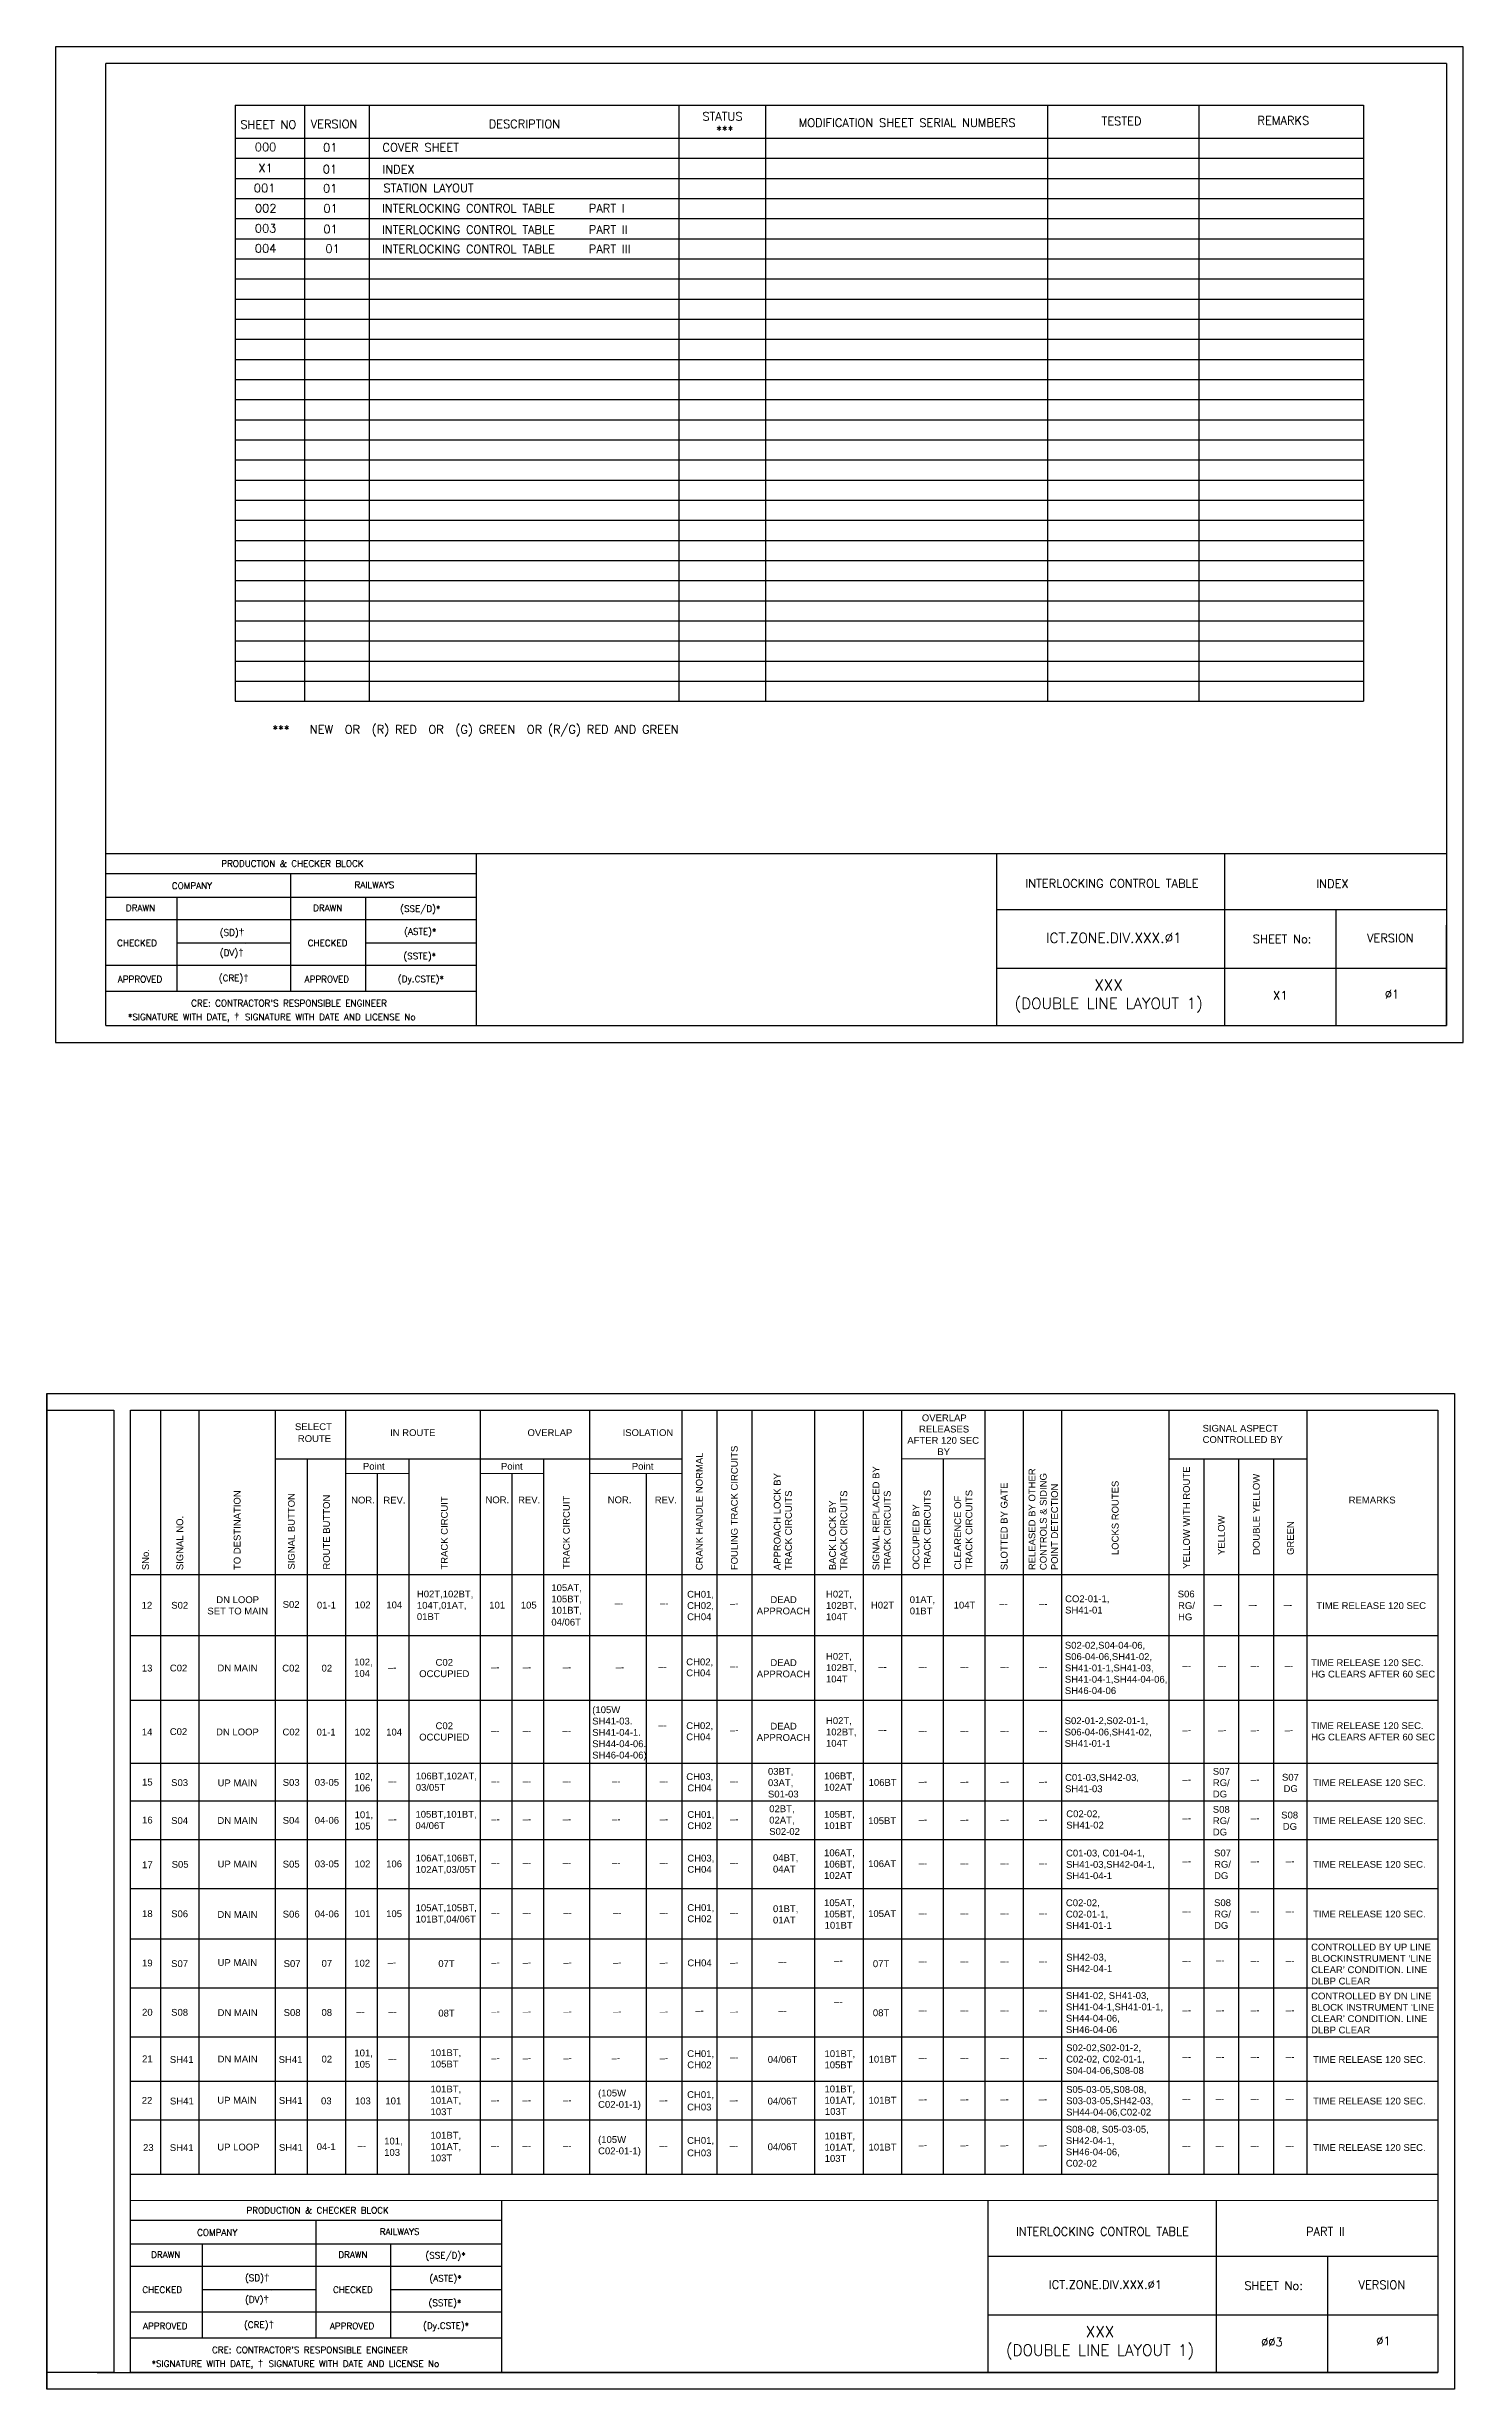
# Model space of a CAD drawing. Header units: inches. Extents: x -19 to 1644, y 43 to 745.
# Drawn here: x 770 to 1193, y 43 to 742 of the extents above; entities that cross this region are included whole.
import ezdxf
from ezdxf.enums import TextEntityAlignment as Align

# ---------------------------------------------------------------- set-up
doc = ezdxf.new("R2010")
doc.units = ezdxf.units.IN
doc.header["$MEASUREMENT"] = 0
for name, color, linetype in [('PDF2_Text', 7, 'Continuous'), ('PDF_Geometry', 7, 'Continuous'), ('PDF_Text', 7, 'Continuous')]:
    doc.layers.add(name, color=color, linetype=linetype)
doc.styles.add('PDF Arial', font='arial.ttf')
doc.styles.add('ROMANS', font='romans.shx', dxfattribs={"height": 2})

# ---------------------------------------------------------------- blocks, each defined once
blk = doc.blocks.new('A$C1B685902')
at = {"color": 7}
blk.add_line((0, 297), (0, 0), dxfattribs=at)
for points in [[(0, 297), (420, 297), (420, 0), (0, 0)], [(25, 292), (415, 292), (415, 5), (25, 5)]]:
    blk.add_lwpolyline(points, close=True, dxfattribs=at)
blk.add_lwpolyline([(0, 292), (20, 292), (20, 5), (0, 5)], dxfattribs=at)

msp = doc.modelspace()

# ---------------------------------------------------------------- linework, layer by layer
at = {"lineweight": -2}
for p, q in [((1192.51, 741.61), (772.51, 741.61)), ((772.51, 741.61), (772.51, 444.61)), ((1192.51, 444.61), (1192.51, 741.61)), ((787.51, 449.61), (787.51, 736.61)), ((1187.51, 736.61), (1187.51, 449.61)), ((1053.36, 449.89), (1053.36, 500.96)), ((1053.36, 484.23), (1187.32, 484.23)), ((1053.36, 466.78), (1187.51, 466.78)), ((772.51, 444.61), (1192.51, 444.61)), ((1050.82, 47.85), (1050.82, 99.19)), ((1050.82, 82.47), (1184.78, 82.47)), ((1050.82, 65.02), (1184.96, 65.02))]:
    msp.add_line(p, q, dxfattribs=at)
at = {"linetype": 'Continuous', "lineweight": -2}
for p, q in [((1187.51, 736.61), (787.51, 736.61)), ((1121.44, 449.89), (1121.44, 500.96)), ((1187.51, 449.61), (1187.51, 479.61)), ((787.51, 449.61), (1069.51, 449.61)), ((787.51, 449.61), (1187.51, 449.61)), ((1118.89, 47.85), (1118.89, 99.19)), ((784.96, 47.85), (1066.96, 47.85)), ((784.96, 47.85), (1184.96, 47.85))]:
    msp.add_line(p, q, dxfattribs=at)
at = {"color": 0}
for p, q in [((826.1, 724.21), (1162.8, 724.21)), ((846.86, 724.04), (846.86, 546.37)), ((866.11, 724.21), (866.11, 546.37)), ((958.55, 724.21), (958.55, 546.37)), ((984.32, 724.21), (984.32, 546.37)), ((1068.49, 724.21), (1068.49, 546.37)), ((1113.64, 724.21), (1113.64, 546.37)), ((1162.8, 724.21), (1162.8, 546.37)), ((826.1, 714.37), (1162.8, 714.37)), ((826.1, 708.37), (1162.8, 708.37)), ((826.1, 702.37), (1162.8, 702.37)), ((826.1, 696.37), (1162.8, 696.37)), ((826.1, 690.37), (1162.8, 690.37)), ((826.1, 684.37), (1162.8, 684.37)), ((826.1, 678.37), (1162.8, 678.37)), ((826.1, 672.37), (1162.8, 672.37)), ((826.1, 666.37), (1162.8, 666.37)), ((826.1, 660.37), (1162.8, 660.37)), ((826.1, 654.37), (1162.8, 654.37)), ((826.1, 648.37), (1162.8, 648.37)), ((826.1, 642.37), (1162.8, 642.37)), ((826.1, 636.37), (1162.8, 636.37)), ((826.1, 630.37), (1162.8, 630.37)), ((826.1, 624.37), (1162.8, 624.37)), ((826.1, 618.37), (1162.8, 618.37)), ((826.1, 612.37), (1162.8, 612.37)), ((826.1, 606.37), (1162.8, 606.37)), ((826.1, 600.37), (1162.8, 600.37)), ((826.1, 594.37), (1162.8, 594.37)), ((826.1, 588.37), (1162.8, 588.37)), ((826.1, 582.37), (1162.8, 582.37)), ((826.1, 576.37), (1162.8, 576.37)), ((826.1, 570.37), (1162.8, 570.37)), ((826.1, 564.37), (1162.8, 564.37)), ((826.1, 558.37), (1162.8, 558.37)), ((826.1, 552.37), (1162.8, 552.37)), ((826.1, 546.37), (1162.8, 546.37)), ((826.1, 546.37), (1162.8, 546.37)), ((826.1, 546.37), (1162.8, 546.37))]:
    msp.add_line(p, q, dxfattribs=at)
for p, q in [((826.1, 724.21), (826.1, 546.37)), ((787.51, 500.96), (1187.51, 500.96)), ((898.04, 500.96), (898.04, 449.61)), ((820.68, 494.9), (787.44, 494.9)), ((898.04, 494.89), (820.68, 494.9)), ((842.64, 494.9), (842.64, 459.8)), ((820.68, 487.86), (787.44, 487.86)), ((808.88, 459.8), (808.88, 487.86)), ((898.04, 487.85), (820.68, 487.86)), ((865.08, 459.8), (865.08, 487.86)), ((1154.55, 484.23), (1154.55, 449.61)), ((820.68, 481.19), (787.44, 481.19)), ((898.04, 481.18), (820.68, 481.19)), ((842.64, 474.21), (808.88, 474.21)), ((829.34, 474.06), (829.34, 474.06)), ((898.04, 474.21), (865.08, 474.21)), ((820.68, 467.55), (787.44, 467.55)), ((898.04, 467.54), (820.68, 467.55)), ((820.68, 459.8), (787.44, 459.81)), ((898.04, 459.8), (820.68, 459.8)), ((803.86, 334.84), (803.86, 106.88)), ((815.3, 334.84), (815.3, 106.88)), ((838.08, 334.84), (838.08, 106.88)), ((859.09, 334.84), (859.09, 106.88)), ((899.24, 334.84), (899.24, 106.88)), ((931.88, 334.84), (931.88, 106.88)), ((959.39, 334.84), (959.39, 106.88)), ((969.82, 334.84), (969.82, 106.88)), ((980.25, 334.84), (980.25, 106.88)), ((999.01, 334.84), (999.01, 106.88)), ((1013.47, 334.84), (1013.47, 106.88)), ((1024.91, 334.84), (1024.91, 106.88)), ((1049.81, 334.84), (1049.81, 106.88)), ((1061.25, 334.84), (1061.25, 106.88)), ((1072.69, 334.84), (1072.69, 106.88)), ((1104.66, 334.84), (1104.66, 106.95)), ((1145.84, 334.84), (1145.84, 106.95)), ((959.46, 320.33), (838.29, 320.33)), ((847.65, 320.4), (847.65, 106.88)), ((868.51, 316.05), (868.51, 106.88)), ((877.94, 320.33), (877.94, 106.88)), ((908.73, 315.98), (908.73, 106.88)), ((918.09, 320.33), (918.09, 106.88)), ((948.81, 315.98), (948.81, 106.88)), ((1037.36, 320.4), (1037.36, 106.88)), ((1145.84, 320.26), (1104.66, 320.27)), ((1115.09, 320.26), (1115.09, 106.88)), ((1125.53, 320.26), (1125.53, 106.88)), ((1135.96, 320.26), (1135.96, 106.88)), ((1184.96, 285.76), (794.96, 285.76)), ((1184.96, 267.55), (794.96, 267.55)), ((1184.96, 248.27), (794.96, 248.27)), ((1185.1, 229.45), (795.1, 229.45)), ((1185.03, 218.21), (795.03, 218.21)), ((1185.1, 206.75), (795.1, 206.75)), ((1185.03, 192.14), (795.03, 192.14)), ((1185.1, 177.07), (795.1, 177.07)), ((1185.1, 162.47), (795.1, 162.47)), ((1185.03, 147.87), (795.03, 147.87)), ((1184.96, 134.59), (794.96, 134.59)), ((1184.96, 123.09), (794.96, 123.09)), ((1184.98, 106.88), (794.98, 106.88)), ((794.98, 99.11), (1184.96, 99.19)), ((905.57, 99.19), (905.57, 47.85)), ((828.21, 93.14), (794.97, 93.14)), ((905.57, 93.13), (828.21, 93.14)), ((850.17, 93.14), (850.17, 58.04)), ((828.21, 86.1), (794.97, 86.1)), ((816.41, 58.04), (816.41, 86.1)), ((905.57, 86.09), (828.21, 86.1)), ((872.61, 58.04), (872.61, 86.09)), ((828.21, 79.43), (794.97, 79.43)), ((905.57, 79.42), (828.21, 79.43)), ((1152, 82.47), (1152, 47.85)), ((850.17, 72.45), (816.41, 72.45)), ((836.87, 72.3), (836.87, 72.3)), ((905.57, 72.45), (872.61, 72.45)), ((828.21, 65.78), (794.97, 65.79)), ((905.57, 65.78), (828.21, 65.78)), ((828.21, 58.04), (794.97, 58.04)), ((905.57, 58.04), (828.21, 58.04))]:
    msp.add_line(p, q)
at = {"layer": 'PDF_Geometry', "lineweight": 15}
for points in [[(815.3, 106.88), (815.3, 334.91)], [(838.08, 106.88), (838.08, 334.91)], [(1049.81, 320.4), (1049.81, 334.84)], [(1061.25, 320.4), (1061.25, 334.84)], [(1072.69, 320.4), (1072.69, 334.84)], [(838.29, 320.33), (859.16, 320.33)], [(859.16, 320.33), (959.46, 320.33)], [(859.16, 315.98), (878.01, 315.98)], [(868.51, 285.83), (868.51, 316.05)], [(899.31, 315.98), (918.09, 315.98)], [(931.88, 315.98), (959.46, 315.98)], [(1024.91, 320.4), (1049.81, 320.4)], [(1049.81, 316.05), (1049.81, 320.4)], [(1049.81, 285.83), (1049.81, 316.05)], [(1061.25, 316.05), (1061.25, 320.4)], [(1061.25, 285.83), (1061.25, 316.05)], [(1072.69, 316.05), (1072.69, 320.4)], [(1072.69, 285.83), (1072.69, 316.05)], [(959.39, 106.88), (959.39, 285.76)], [(969.82, 106.88), (969.82, 285.76)], [(1049.81, 274.61), (1049.81, 285.69)], [(1061.25, 274.61), (1061.25, 285.69)], [(1072.69, 274.61), (1072.69, 285.69)], [(1049.81, 263.39), (1049.81, 274.47)], [(1061.25, 263.39), (1061.25, 274.47)], [(1072.69, 263.39), (1072.69, 274.47)], [(1049.81, 257.71), (1049.81, 265.42)], [(1061.25, 257.71), (1061.25, 265.42)], [(1072.69, 257.71), (1072.69, 265.42)]]:
    msp.add_lwpolyline(points, dxfattribs=at)

# ---------------------------------------------------------------- block references
msp.add_blockref('A$C1B685902', (769.96, 42.85))

# ---------------------------------------------------------------- texts
at = {"color": 0, "style": 'ROMANS'}
for s, p in [('VERSION', (855.64, 718.56)), ('DESCRIPTION', (912.43, 718.6)), ('STATUS', (971.51, 720.86)), ('MODIFICATION SHEET SERIAL NUMBERS', (1026.6, 718.96)), ('TESTED', (1090.58, 719.46)), ('REMARKS', (1138.85, 719.64)), ('SHEET NO', (836.04, 718.43))]:
    msp.add_text(s, height=2.5, dxfattribs=at).set_placement(p, align=Align.MIDDLE)
for s, p in [('000', (835.21, 711.71)), ('01', (854.49, 711.59)), ('X1', (835.21, 705.44)), ('01', (854.45, 705.12)), ('001', (834.94, 699.47)), ('01', (854.47, 699.4)), ('002', (835.25, 693.47)), ('01', (854.6, 693.4)), ('003', (835.23, 687.47)), ('01', (854.58, 687.23)), ('004', (835.23, 681.47)), ('01 ', (856.09, 681.4))]:
    msp.add_text(s, height=2.5, dxfattribs=at).set_placement(p, align=Align.MIDDLE_CENTER)
for s, p in [('COVER SHEET', (870.07, 711.62)), ('INDEX', (870.07, 705.06)), ('STATION LAYOUT', (870.38, 699.5)), ('INTERLOCKING CONTROL TABLE   PART I', (869.92, 693.45)), ('INTERLOCKING CONTROL TABLE   PART II', (869.92, 687.1)), ('INTERLOCKING CONTROL TABLE   PART III', (869.92, 681.28))]:
    msp.add_text(s, height=2.5, dxfattribs=at).set_placement(p, align=Align.MIDDLE_LEFT)
at = {"style": 'ROMANS'}
for s, height, p in [('***   ', 2.5, (974.79, 716.75)), ('***   NEW  OR  (R) RED  OR  (G) GREEN  OR (R/G) RED AND GREEN', 2.5, (897.84, 538)), ('PRODUCTION & CHECKER BLOCK', 1.92, (843.22, 497.96)), ('COMPANY', 1.92, (813.26, 491.34)), ('RAILWAYS', 1.92, (867.68, 491.6)), ('DRAWN', 1.92, (797.9, 484.72)), ('DRAWN', 1.92, (853.76, 484.72)), ('(SSE/D)*', 1.92, (881.37, 484.51)), ('CHECKED', 1.92, (796.85, 474.27)), ('CHECKED', 1.92, (853.72, 474.27)), ('(ASTE)*', 1.92, (881.37, 477.69)), ('(SSTE)*', 1.92, (881.21, 470.36)), ('APPROVED', 1.92, (797.75, 463.46)), ('APPROVED', 1.92, (853.49, 463.46)), ('(Dy.CSTE)*', 1.92, (881.54, 463.54)), ("CRE: CONTRACTOR'S RESPONSIBLE ENGINEER", 1.92, (842.22, 456.31)), ('PRODUCTION & CHECKER BLOCK', 1.92, (850.75, 96.2)), ('DRAWN', 1.92, (805.43, 82.96)), ('COMPANY', 1.92, (820.79, 89.58)), ('DRAWN', 1.92, (861.29, 82.96)), ('RAILWAYS', 1.92, (875.21, 89.84)), ('(SSE/D)*', 1.92, (888.9, 82.75)), ('(ASTE)*', 1.92, (888.9, 75.93)), ('CHECKED', 1.92, (804.38, 72.5)), ('CHECKED', 1.92, (861.25, 72.5)), ('(SSTE)*', 1.92, (888.73, 68.6)), ('(Dy.CSTE)*', 1.92, (889.07, 61.78)), ('APPROVED', 1.92, (805.28, 61.7)), ('APPROVED', 1.92, (861.02, 61.7)), ("CRE: CONTRACTOR'S RESPONSIBLE ENGINEER", 1.92, (848.44, 54.55))]:
    msp.add_text(s, height=height, dxfattribs=at).set_placement(p, align=Align.MIDDLE_CENTER)
at = {"lineweight": -2, "style": 'ROMANS'}
for s, height, p in [('INTERLOCKING CONTROL TABLE', 2.5, (1087.71, 492.04)), ('INDEX ', 2.5, (1154.36, 491.97)), ('ICT.ZONE.DIV.XXX.Ø1', 3, (1088.32, 475.79)), ('SHEET No:', 2.5, (1138.5, 475.49)), ('VERSION', 2.5, (1170.8, 475.72)), ('X1 ', 2.5, (1138.84, 458.63)), ('Ø1', 2.5, (1171.27, 459)), ('INTERLOCKING CONTROL TABLE', 2.5, (1084.89, 89.87)), ('PART II', 2.5, (1151.39, 89.87)), ('ICT.ZONE.DIV.XXX.Ø1', 2.5, (1085.78, 74.03)), ('SHEET No:', 2.5, (1135.95, 73.73)), ('VERSION', 2.5, (1168.26, 73.96)), ('ØØ3 ', 2.5, (1136.3, 56.87)), ('Ø1', 2.5, (1168.72, 57.24))]:
    msp.add_text(s, height=height, dxfattribs=at).set_placement(p, align=Align.MIDDLE_CENTER)
at = {"char_height": 1.92, "attachment_point": 1, "style": 'ROMANS'}
for s, width, insert in [('(SD){\\fArial|b0|i0|c0|p34;\\H1.08333x;†}', 8.1172, (821.54, 478.52)), ('(DV){\\fArial|b0|i0|c0|p34;\\H1.08333x;†}', 8.1172, (821.54, 472.47)), ('(CRE){\\fArial|b0|i0|c0|p34;\\H1.08333x;†}', 8.1172, (821.25, 464.93)), ('\\pi-5.76,l9.6,t9.6;*SIGNATURE WITH DATE, {\\fArial|b0|i0|c0|p34;\\H1.08333x;†  }SIGNATURE WITH DATE AND LICENSE No', 113.7459, (790.31, 453.33)), ('(SD){\\fArial|b0|i0|c0|p34;\\H1.08333x;†}', 8.1172, (829.07, 77.17)), ('(DV){\\fArial|b0|i0|c0|p34;\\H1.08333x;†}', 8.1172, (829.07, 70.7)), ('(CRE){\\fArial|b0|i0|c0|p34;\\H1.08333x;†}', 8.1172, (828.77, 63.17)), ('\\pi-5.76,l9.6,t9.6;*SIGNATURE WITH DATE, {\\fArial|b0|i0|c0|p34;\\H1.08333x;†  }SIGNATURE WITH DATE AND LICENSE No', 104.6362, (797.36, 51.56))]:
    msp.add_mtext_dynamic_manual_height_columns(s, width=width, gutter_width=12.5, heights=[0], dxfattribs=dict(at, insert=insert))
at = {"char_height": 3.3, "width": 68.7221, "attachment_point": 2, "style": 'ROMANS'}
for insert in [(1086.73, 463.39), (1084.19, 61.63)]:
    msp.add_mtext('XXX\\P(DOUBLE LINE LAYOUT 1)', dxfattribs=dict(at, insert=insert))
at = {"layer": 'PDF2_Text', "attachment_point": 7, "style": 'PDF Arial'}
for s, insert, char_height in [('–-', (973.73, 276.26), 2.03), ('–-', (1065.92, 276.14), 2.03), ('13', (798.3, 256.9), 2.03), ('C02', (806.66, 256.93), 2.03), ('C02', (840.19, 256.9), 2.03), ('02', (851.91, 256.89), 2.03), ('102,\\P104', (861.64, 255.33), 2.03), ('CH02,', (960.72, 258.41), 2.03), ('–-', (871.74, 257.16), 2.03), ('–-', (902.45, 257.24), 2.03), ('–-', (911.89, 257.24), 2.03), ('–-', (923.85, 257.24), 2.03), ('–-', (939.64, 257.24), 2.03), ('–-', (952.41, 257.29), 2.03), ('CH04', (960.73, 255.48), 2.03), ('–-', (973.73, 257.52), 2.03), ('–-', (1018.04, 257.36), 2.03), ('–-', (1030.04, 257.42), 2.03), ('–-', (1042.51, 257.42), 2.03), ('–-', (1054.47, 257.42), 2.03), ('–-', (1065.92, 257.42), 2.03), ('–-', (1108.77, 257.62), 2.03), ('–-', (1119.36, 257.62), 2.03), ('–-', (1129.16, 257.62), 2.03), ('–-', (1139.26, 257.62), 2.03), ('14', (798.3, 237.89), 2.03), ('C02', (806.64, 237.95), 2.03), ('C02', (840.26, 237.84), 2.03), ('102', (861.76, 237.81), 2.03), ('104', (871.2, 237.81), 2.03), ('–-', (902.45, 238.3), 2.03), ('–-', (911.89, 238.3), 2.03), ('–-', (923.8, 238.3), 2.03), ('–-', (952.41, 239.9), 2.03), ('CH02,', (960.72, 239.39), 2.03), ('CH04', (960.73, 236.39), 2.03), ('–-', (973.73, 238.47), 2.03), ('–-', (1018.04, 238.55), 2.03), ('–-', (1030.04, 238.31), 2.03), ('–-', (1042.51, 238.31), 2.03), ('–-', (1054.47, 238.31), 2.03), ('–-', (1065.92, 238.31), 2.03), ('–-', (1108.77, 238.48), 2.03), ('–-', (1119.36, 238.48), 2.03), ('–-', (1129.16, 238.48), 2.03), ('–-', (1139.26, 238.48), 2.03), ('15', (798.37, 222.89), 2.03), ('S03', (807.05, 222.74), 2.03), ('S03', (840.33, 222.81), 2.03), ('03-05', (849.88, 222.83), 2.03), ('102,\\P106', (861.71, 221.17), 2.03), ('–-', (871.81, 223.22), 2.03), ('–-', (902.52, 223.22), 2.03), ('–-', (911.95, 223.22), 2.03), ('–-', (923.82, 223.22), 2.03), ('–-', (938.61, 223.22), 2.03), ('–-', (952.79, 223.22), 2.03), ('CH03,', (960.73, 224.17), 2.03), ('–-', (973.79, 223.22), 2.03), ('03BT,\\P03AT,\\PS01-03', (985.1, 219.33), 2.03), ('106BT,\\P102AT', (1001.84, 221.37), 2.03), ('106BT', (1015.13, 222.79), 2.03), ('–-', (1030.04, 223.13), 2.03), ('–-', (1042.51, 223.13), 2.03), ('–-', (1054.47, 223.13), 2.03), ('–-', (1065.92, 223.13), 2.03), ('–-', (1108.77, 223.75), 2.03), ('S07\\PRG/\\PDG', (1117.82, 219.34), 2.03), ('–-', (1129.16, 223.75), 2.03), ('TIME RELEASE 120 SEC.', (1147.75, 222.72), 2.0298), ('CH04', (961.05, 221.17), 2.03), ('02BT,\\P02AT,\\PS02-02', (985.48, 208.17), 2.03), ('S08\\PRG/\\PDG', (1117.82, 208), 2.03), ('16', (798.37, 211.57), 2.03), ('S04', (807.05, 211.42), 2.03), ('S04', (840.33, 211.49), 2.03), ('04-06', (849.88, 211.51), 2.03), ('101,\\P105', (861.78, 209.77), 2.03), ('–-', (871.81, 211.9), 2.03), ('–-', (902.52, 211.9), 2.03), ('–-', (911.95, 211.9), 2.03), ('–-', (923.82, 211.9), 2.03), ('–-', (938.61, 211.9), 2.03), ('–-', (952.79, 211.9), 2.03), ('CH01,', (961.04, 212.9), 2.03), ('CH02', (961.05, 209.89), 2.03), ('–-', (973.79, 211.9), 2.03), ('105BT,\\P101BT', (1001.84, 209.9), 2.03), ('105BT', (1014.99, 211.38), 2.03), ('–-', (1030.04, 211.81), 2.03), ('–-', (1042.51, 211.81), 2.03), ('–-', (1054.47, 211.81), 2.03), ('–-', (1065.92, 211.81), 2.03), ('C02-02, \\PSH41-02', (1074.1, 210.06), 2.03), ('–-', (1108.77, 212.2), 2.03), ('–-', (1129.16, 212.2), 2.03), ('TIME RELEASE 120 SEC.', (1147.75, 211.39), 2.0298), ('106AT,\\P106BT,\\P102AT', (1001.84, 195.04), 2.03), ('C01-03, C01-04-1,\\PSH41-03,SH42-04-1,\\PSH41-04-1', (1074.03, 194.96), 2.0298), ('S07\\PRG/\\PDG', (1118.19, 194.99), 2.03), ('17', (798.37, 198.25), 2.03), ('S05', (807.2, 198.36), 2.03), ('S05', (840.33, 198.43), 2.03), ('03-05', (849.88, 198.5), 2.03), ('102', (861.76, 198.5), 2.03), ('106', (871.19, 198.5), 2.03), ('–-', (902.52, 198.83), 2.03), ('–-', (911.95, 198.83), 2.03), ('–-', (923.82, 198.83), 2.03), ('–-', (938.61, 198.83), 2.03), ('–-', (952.79, 198.83), 2.03), ('CH03,', (961.04, 199.87), 2.03), ('CH04', (961.05, 196.87), 2.03), ('–-', (973.79, 198.83), 2.03), ('04BT,\\P04AT', (986.6, 196.94), 2.03), ('106AT', (1014.99, 198.55), 2.03), ('–-', (1030.04, 198.74), 2.03), ('–-', (1042.51, 198.74), 2.03), ('–-', (1054.47, 198.74), 2.03), ('–-', (1065.92, 198.74), 2.03), ('–-', (1108.77, 199.37), 2.03), ('–-', (1129.16, 199.37), 2.03), ('–-', (1139.6, 199.37), 2.03), ('TIME RELEASE 120 SEC.', (1147.75, 198.36), 2.0298), ('105AT,', (1001.84, 186.56), 2.03), ('C02-02, \\PC02-01-1,\\PSH41-01-1', (1073.99, 180.13), 2.03), ('S08\\PRG/\\PDG', (1118.19, 180.15), 2.03), ('18', (798.37, 183.65), 2.03), ('S06', (807.05, 183.61), 2.03), ('S06', (840.33, 183.51), 2.03), ('04-06', (849.88, 183.58), 2.03), ('101', (861.76, 183.63), 2.03), ('105', (871.19, 183.63), 2.03), ('–-', (902.52, 183.91), 2.03), ('–-', (911.95, 183.91), 2.03), ('–-', (924.08, 183.91), 2.03), ('–-', (938.87, 183.91), 2.03), ('–-', (952.79, 183.91), 2.03), ('CH01,', (961.04, 185.12), 2.03), ('CH02', (961.05, 182.12), 2.03), ('–-', (973.79, 183.91), 2.03), ('01BT,\\P01AT', (986.6, 181.74), 2.03), ('105BT,', (1001.84, 183.2), 2.03), ('101BT', (1002.01, 180.19), 2.03), ('105AT', (1014.99, 183.67), 2.03), ('–-', (1030.04, 183.82), 2.03), ('–-', (1042.51, 183.82), 2.03), ('–-', (1054.47, 183.82), 2.03), ('–-', (1065.92, 183.82), 2.03), ('–-', (1108.77, 184.44), 2.03), ('–-', (1129.16, 184.44), 2.03), ('–-', (1139.6, 184.44), 2.03), ('TIME RELEASE 120 SEC.', (1147.75, 183.54), 2.0298), ('CONTROLLED BY UP LINE \\PBLOCKINSTRUMENT ‘LINE \\PCLEAR’ CONDITION. LINE \\PDLBP CLEAR', (1147.15, 163.54), 2.0298), ('19', (798.37, 168.94), 2.03), ('S07', (807.05, 168.74), 2.03), ('S07', (840.61, 168.75), 2.03), ('07', (851.92, 168.82), 2.03), ('102', (861.67, 168.87), 2.03), ('–-', (871.66, 169.16), 2.03), ('07T', (886.75, 168.75), 2.03), ('–-', (902.52, 169.16), 2.03), ('–-', (911.95, 169.16), 2.03), ('–-', (924.08, 169.16), 2.03), ('–-', (938.87, 169.16), 2.03), ('–-', (952.79, 169.16), 2.03), ('CH04', (961.05, 168.97), 2.03), ('–-', (973.79, 169.16), 2.03), ('–-', (988.16, 169.38), 2.03), ('–-', (1004.85, 169.73), 2.03), ('07T', (1016.4, 168.71), 2.03), ('–-', (1030.04, 169.48), 2.03), ('–-', (1042.51, 169.48), 2.03), ('–-', (1054.47, 169.48), 2.03), ('–-', (1065.92, 169.48), 2.03), ('–-', (1108.77, 169.69), 2.03), ('–-', (1118.73, 169.8), 2.03), ('–-', (1129.16, 169.69), 2.03), ('–-', (1139.6, 169.69), 2.03), ('SH41-02, SH41-03,\\PSH41-04-1,SH41-01-1,\\PSH44-04-06,\\PSH46-04-06', (1074, 149.07), 2.0298), ('CONTROLLED BY DN LINE\\PBLOCK INSTRUMENT ‘LINE \\PCLEAR’ CONDITION. LINE \\PDLBP CLEAR', (1147.15, 148.94), 2.0298), ('20', (798.37, 154.24), 2.03), ('S08', (807.05, 154.22), 2.03), ('S08', (840.61, 154.15), 2.03), ('08', (851.9, 154.18), 2.03), ('–-', (862.32, 154.38), 2.03), ('–-', (871.81, 154.38), 2.03), ('08T', (886.75, 153.98), 2.03), ('–-', (902.52, 154.56), 2.03), ('–-', (911.95, 154.56), 2.03), ('–-', (924.08, 154.56), 2.03), ('–-', (938.87, 154.56), 2.03), ('–-', (952.79, 154.56), 2.03), ('–-', (963.45, 154.81), 2.03), ('–-', (973.79, 154.56), 2.03), ('–-', (988.16, 154.78), 2.03), ('–-', (1004.85, 157.35), 2.03), ('08T', (1016.4, 154.08), 2.03), ('–-', (1030.04, 154.88), 2.03), ('–-', (1042.51, 154.88), 2.03), ('–-', (1054.47, 154.88), 2.03), ('–-', (1065.92, 154.88), 2.03), ('–-', (1108.77, 154.93), 2.03), ('–-', (1118.73, 154.93), 2.03), ('–-', (1129.16, 154.93), 2.03), ('–-', (1139.6, 154.93), 2.03), ('21', (798.37, 140.37), 2.03), ('SH41', (806.65, 140.15), 2.03), ('SH41', (839.12, 140.14), 2.03), ('02', (851.91, 140.26), 2.03), ('101,\\P105', (861.71, 138.72), 2.03), ('–-', (871.81, 140.45), 2.03), ('101BT,\\P105BT', (884.43, 138.78), 2.03), ('–-', (902.52, 140.63), 2.03), ('–-', (911.95, 140.63), 2.03), ('–-', (924.08, 140.63), 2.03), ('–-', (938.43, 140.63), 2.03), ('–-', (952.79, 140.63), 2.03), ('CH01,', (961.01, 141.54), 2.03), ('CH02', (961.02, 138.54), 2.03), ('–-', (973.79, 140.87), 2.03), ('04/06T', (985.03, 140.15), 2.03), ('105BT', (1001.96, 138.54), 2.03), ('101BT,', (1001.98, 141.54), 2.03), ('101BT', (1015.13, 140.23), 2.03), ('–-', (1030.04, 140.73), 2.03), ('–-', (1042.51, 140.73), 2.03), ('–-', (1054.47, 140.73), 2.03), ('–-', (1065.92, 140.73), 2.03), ('S02-02,S02-01-2,\\PC02-02, C02-01-1, \\PS04-04-06,S08-08', (1074.05, 136.53), 2.0298), ('–-', (1108.77, 141), 2.03), ('–-', (1118.73, 141), 2.03), ('–-', (1129.16, 141), 2.03), ('–-', (1139.6, 141), 2.03), ('TIME RELEASE 120 SEC.', (1147.75, 140.14), 2.0298), ('101BT,\\P101AT,\\P103T', (884.43, 124.56), 2.03), ('101BT,', (1001.95, 131.02), 2.03), ('S05-03-05,S08-08,\\PS03-03-05,SH42-03,\\PSH44-04-06,C02-02', (1074.05, 124.09), 2.0298), ('22', (798.27, 127.98), 2.03), ('SH41', (806.69, 127.75), 2.03), ('SH41', (839.17, 127.92), 2.03), ('103', (861.88, 127.8), 2.03), ('101', (870.96, 127.8), 2.03), ('–-', (902.42, 128.07), 2.03), ('–-', (911.86, 128.07), 2.03), ('–-', (923.99, 128.07), 2.03), ('(105W\\PC02-01-1)', (934.42, 126.17), 2.03), ('–-', (952.7, 128.07), 2.03), ('CH01,', (960.98, 129.33), 2.03), ('CH03', (960.98, 125.96), 2.03), ('–-', (973.7, 128.07), 2.03), ('04/06T', (985, 127.72), 2.03), ('101AT,', (1001.95, 127.65), 2.03), ('103T', (1002.08, 124.65), 2.03), ('101BT', (1015.11, 128), 2.03), ('–-', (1030.02, 128.36), 2.03), ('–-', (1042.48, 128.36), 2.03), ('–-', (1054.44, 128.36), 2.03), ('–-', (1065.89, 128.36), 2.03), ('–-', (1108.75, 128.51), 2.03), ('–-', (1118.7, 128.51), 2.03), ('–-', (1129.14, 128.51), 2.03), ('–-', (1139.57, 128.51), 2.03), ('TIME RELEASE 120 SEC.', (1147.75, 127.75), 2.0298), ('101BT,\\P101AT,\\P103T', (884.43, 110.79), 2.03), ('101BT,', (1001.95, 117), 2.03), ('S08-08, S05-03-05, \\PSH42-04-1,\\PSH46-04-06,\\PC02-02', (1073.97, 109.19), 2.0298), ('23', (798.66, 113.89), 2.03), ('SH41', (806.65, 113.87), 2.03), ('SH41', (839.21, 113.92), 2.03), ('04-1', (850.47, 114.14), 2.03), ('–-', (862.65, 114.4), 2.03), ('101,\\P103', (870.6, 112.42), 2.03), ('–-', (902.42, 114.4), 2.03), ('–-', (911.86, 114.4), 2.03), ('–-', (923.99, 114.4), 2.03), ('(105W\\PC02-01-1)', (934.42, 112.31), 2.03), ('–-', (952.7, 114.51), 2.03), ('CH01,', (960.98, 115.64), 2.03), ('CH03', (960.98, 112.28), 2.03), ('–-', (973.7, 114.51), 2.03), ('04/06T', (985, 114.1), 2.03), ('101AT,', (1001.95, 113.63), 2.03), ('103T', (1002.02, 110.63), 2.03), ('101BT', (1015.11, 114), 2.03), ('–-', (1030.02, 114.67), 2.03), ('–-', (1042.48, 114.67), 2.03), ('–-', (1054.44, 114.67), 2.03), ('–-', (1065.89, 114.67), 2.03), ('–-', (1108.75, 114.48), 2.03), ('–-', (1118.7, 114.48), 2.03), ('–-', (1129.14, 114.48), 2.03), ('–-', (1139.57, 114.48), 2.03), ('TIME RELEASE 120 SEC.', (1147.75, 113.89), 2.0298)]:
    msp.add_mtext(s, dxfattribs=dict(at, insert=insert, char_height=char_height))
for s, insert, char_height, width in [('S02-02,S04-04-06, \\PS06-04-06,SH41-02,\\PSH41-01-1,SH41-03,\\PSH41-04-1,SH44-04-06,\\PSH46-04-06', (1073.68, 250.19), 2.0298, 30.0635), ('\\pi5.21269;C02\\P\\pi0.32867;OCCUPIED', (880.72, 255.23), 2.0298, 15.3364), ('TIME RELEASE 120 SEC.\\PHG CLEARS AFTER 60 SEC', (1147.14, 255.12), 2.0298, 36.8684), ('(105W\\PSH41-03.\\PSH41-04-1.\\PSH44-04-06.\\PSH46-04-06)', (932.68, 230.37), 2.0298, 15.7118), ('\\pi0.62652;01-1', (849.81, 237.81), 2.0298, 6.29), ('\\pi5.21269;C02\\P\\pi0.32867;OCCUPIED', (880.72, 236.32), 2.0298, 15.3364), ('S02-01-2,S02-01-1,\\PS06-04-06,SH41-02,\\PSH41-01-1', (1073.62, 234.44), 2.0298, 28.7099), ('TIME RELEASE 120 SEC.\\PHG CLEARS AFTER 60 SEC', (1147.14, 236.35), 2.0298, 36.9587), ('C01-03,SH42-03,\\PSH41-03', (1073.73, 220.9), 2.0298, 28.3864), ('\\pi-0.02493;S07\\P\\pi0.44097;DG', (1138.48, 220.96), 2.0298, 4.7393), ('\\pi-0.25818;S08\\P\\pi0.2098;DG', (1138.48, 209.68), 2.0298, 4.277), ('SH42-03, \\PSH42-04-1', (1074.09, 167.28), 2.03, 18.8478), ('03', (851.75, 127.8), 2.03, 2.9957)]:
    msp.add_mtext(s, dxfattribs=dict(at, insert=insert, char_height=char_height, width=width))
at = {"layer": 'PDF_Text', "attachment_point": 7, "style": 'PDF Arial'}
for s, insert, char_height in [('SELECT', (843.99, 328.92), 2.027), ('IN ROUTE', (872.36, 327.15), 2.027), ('OVERLAP', (913.36, 327.15), 2.027), ('ISOLATION', (941.74, 327.15), 2.027), ('RELEASES', (1030.17, 328.21), 2.027), ('OVERLAP', (1031.02, 331.57), 2.027), ('SIGNAL ASPECT', (1114.77, 328.45), 2.0273), ('ROUTE', (844.84, 325.38), 2.027), ('AFTER 120 SEC', (1026.67, 324.84), 2.0273), ('BY', (1035.64, 321.48), 2.027), ('CONTROLLED BY', (1114.77, 325.09), 2.0273), ('Point', (864.27, 317.12), 2.027), ('Point', (905.45, 317.12), 2.027), ('Point', (944.48, 317.12), 2.027), ('NOR.', (860.74, 307.04), 2.027), ('REV.', (870.36, 307.04), 2.027), ('NOR.', (900.82, 307.11), 2.027), ('REV.', (910.55, 307.11), 2.027), ('NOR.', (937.29, 307.11), 2.027), ('REV.', (951.33, 307.11), 2.027), ('REMARKS', (1158.36, 307.04), 2.027), ('H02T,102BT,\\P104T,01AT,\\P01BT', (880.36, 272.26), 2.0273), ('105AT,', (920.48, 280.55), 2.027), ('105BT,', (920.48, 277.19), 2.027), ('CH01,', (960.97, 278.59), 2.027), ('H02T,\\P102BT,\\P104T', (1002.41, 272.22), 2.027), ('CO2-01-1, \\PSH41-01', (1073.75, 274.21), 2.027), ('S06', (1107.35, 279.02), 2.027), ('12', (798.25, 275.69), 2.027), ('S02', (840.32, 275.9), 2.027), ('01-1', (850.53, 275.69), 2.027), ('102', (861.82, 275.76), 2.027), ('104', (871.25, 275.76), 2.027), ('101', (901.94, 275.69), 2.027), ('105', (911.37, 275.69), 2.027), ('04/06T', (920.48, 270.62), 2.027), ('101BT,', (920.48, 273.83), 2.027), ('–-', (939.35, 276.32), 2.027), ('–-', (952.84, 276.32), 2.027), ('CH02,', (960.97, 275.22), 2.027), ('CH04', (960.99, 272.22), 2.027), ('H02T', (1015.82, 275.69), 2.027), ('01AT,', (1027.39, 276.97), 2.027), ('01BT', (1027.41, 273.97), 2.027), ('104T', (1040.5, 275.69), 2.027), ('–-', (1054.08, 276.2), 2.027), ('RG/\\PHG', (1107.45, 272.18), 2.027), ('–-', (1118.1, 275.85), 2.027), ('–-', (1128.53, 275.85), 2.027), ('–-', (1138.96, 275.85), 2.027), ('TIME RELEASE 120 SEC', (1148.69, 275.54), 2.0273), ('DN MAIN', (820.85, 256.98), 2.027), ('H02T,\\P102BT,\\P104T', (1002.41, 253.66), 2.027), ('DN LOOP', (820.45, 237.86), 2.027), ('H02T,\\P102BT,\\P104T', (1002.41, 234.48), 2.027), ('UP MAIN', (820.9, 222.68), 2.027), ('106BT,102AT,\\P03/05T', (880.03, 221.33), 2.0273), ('DN MAIN', (820.85, 211.48), 2.027), ('105BT,101BT,\\P04/06T', (879.93, 209.92), 2.0273), ('UP MAIN', (820.9, 198.47), 2.027), ('106AT,106BT,\\P102AT,03/05T', (879.98, 196.5), 2.0273), ('DN MAIN', (820.85, 183.45), 2.027), ('105AT,105BT,\\P101BT,04/06T', (879.98, 181.68), 2.0273), ('UP MAIN', (820.9, 169.07), 2.027), ('DN MAIN', (820.9, 154.17), 2.027), ('DN MAIN', (820.9, 140.31), 2.027), ('UP MAIN', (820.81, 128.01), 2.027), ('UP LOOP', (820.81, 114.02), 2.027)]:
    msp.add_mtext(s, dxfattribs=dict(at, insert=insert, char_height=char_height))
at = {"layer": 'PDF_Text', "attachment_point": 7, "rotation": 90, "style": 'PDF Arial'}
for s, insert, char_height in [('CRANK HANDLE NORMAL', (965.65, 287.17), 2.0273), ('FOULING TRACK CIRCUITS', (976.11, 287.17), 2.0273), ('APPROACH LOCK BY', (988.89, 287.17), 2.0273), ('SIGNAL REPLACED BY', (1018.36, 287.17), 2.0273), ('RELEASED BY OTHER', (1064.91, 287.17), 2.0273), ('CONTROLS & SIDING', (1068.28, 287.17), 2.0273), ('YELLOW WITH ROUTE', (1111, 287.58), 2.0273), ('DOUBLE YELLOW', (1131.83, 291.7), 2.0273), ('TO DESTINATION', (827.78, 287.22), 2.0273), ('SIGNAL BUTTON', (843.95, 287.34), 2.0273), ('ROUTE BUTTON', (854.43, 287.34), 2.0273), ('TRACK CIRCUIT', (889.59, 287.34), 2.0273), ('TRACK CIRCUIT', (926, 287.48), 2.0273), ('TRACK CIRCUITS', (992.26, 287.17), 2.0273), ('BACK LOCK BY', (1005.41, 287.17), 2.0273), ('TRACK CIRCUITS', (1008.77, 287.17), 2.0273), ('TRACK CIRCUITS', (1021.73, 287.17), 2.0273), ('TRACK CIRCUITS', (1033.67, 287.34), 2.0273), ('CLEARENCE OF', (1042.76, 287.34), 2.0273), ('TRACK CIRCUITS', (1046.12, 287.34), 2.0273), ('SLOTTED BY GATE', (1056.6, 287.17), 2.0273), ('POINT DETECTION', (1071.64, 287.17), 2.0273), ('LOCKS ROUTES', (1089.73, 291.67), 2.0273), ('SIGNAL NO.', (810.67, 287.17), 2.027), ('OCCUPIED BY', (1030.31, 287.34), 2.0273), ('YELLOW', (1121.4, 291.7), 2.027), ('GREEN', (1142.03, 291.7), 2.027), ('SNo.', (800.44, 287.17), 2.027)]:
    msp.add_mtext(s, dxfattribs=dict(at, insert=insert, char_height=char_height))
at = {"layer": 'PDF_Text', "attachment_point": 7, "style": 'PDF Arial'}
for s, insert, char_height, width in [('S02', (807.08, 275.65), 2.027, 10.6172), ('\\pi3.27177;DN LOOP\\P\\pi0.60693;SET TO MAIN', (817.25, 273.93), 2.0273, 18.9495), ('\\pi4.20554;DEAD\\P\\pi0.12184;APPROACH', (981.63, 273.95), 2.0273, 15.9105), ('\\pi4.20554;DEAD\\P\\pi0.12184;APPROACH', (981.63, 255.16), 2.0273, 15.9105), ('\\pi4.20554;DEAD\\P\\pi0.12184;APPROACH', (981.63, 236.21), 2.0273, 15.9105)]:
    msp.add_mtext(s, dxfattribs=dict(at, insert=insert, char_height=char_height, width=width))

doc.saveas('drawing.dxf')
